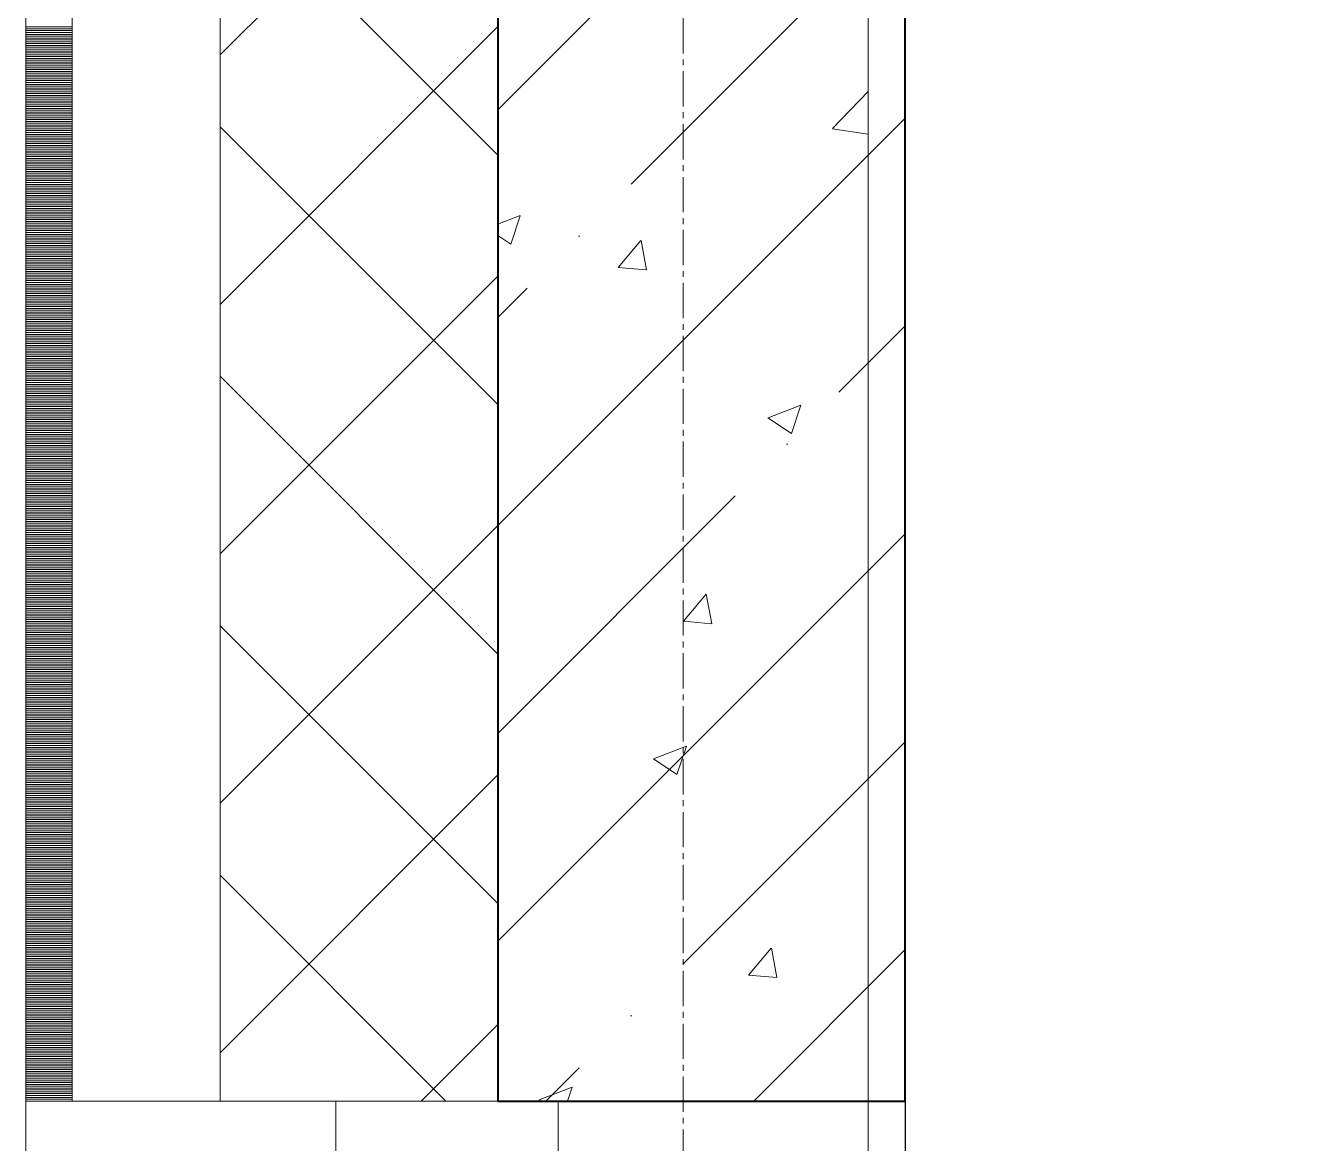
# Model space of a CAD drawing. Header units: millimetres. Extents: x -231292 to 573618, y -153144 to 564035.
# Drawn here: x 8528 to 9226, y -99468 to -98865 of the extents above; entities that cross this region are included whole.
import ezdxf

# ---------------------------------------------------------------- set-up
doc = ezdxf.new("R2010")
doc.units = ezdxf.units.MM
doc.linetypes.add('CENTER2', pattern=[28.575, 19.05, -3.175, 3.175, -3.175])
doc.linetypes.add('HIDDEN2', pattern=[4.7625, 3.175, -1.5875])
doc.layers.get('0').update_dxf_attribs({"color": 250})
for name, color, linetype, lineweight in [('A-Wall_Материал_Газоблок_Контур', 250, 'Continuous', 0), ('АР_Колонны', 250, 'Continuous', 35), ('АР_Окна', 250, 'Continuous', 5), ('АР_Стены ЖБ', 250, 'Continuous', 35), ('АР_Стены ПЕНОблок', 250, 'Continuous', 20), ('АР_Тонкая', 250, 'Continuous', 5), ('АР_Утеплитель', 250, 'Continuous', 0), ('АР_Штриховка', 250, 'Continuous', 0), ('РД_Оси_100', 250, 'Continuous', 0)]:
    doc.layers.add(name, color=color, linetype=linetype, lineweight=lineweight)

# ---------------------------------------------------------------- blocks, each defined once
blk = doc.blocks.new('оси_рен')
at = {"layer": 'РД_Оси_100', "color": 251, "linetype": 'CENTER2', "true_color": 0x636466}
blk.add_line((1195652.916, 135558.25), (1195652.916, 223268.25), dxfattribs=at)

msp = doc.modelspace()

# ---------------------------------------------------------------- hatches: boundary and pattern name
at = {"layer": 'АР_Штриховка', "linetype": 'Continuous', "lineweight": 5, "true_color": 0x000000}
h = msp.add_hatch(dxfattribs=at)
h.set_pattern_fill('ANSI35', color=18, scale=25, style=0)
h.set_pattern_definition([(45, (8883.46, -162345.28), (-112.2532, 112.2532), []), (45, (8995.71, -162345.28), (-112.2532, 112.2532), [198.4375, -39.6875, 0, -39.6875])])
h.paths.add_polyline_path([(8783.458, -99445.283), (9003.458, -99445.283), (9003.458, -98570.283), (8783.458, -98570.283)], flags=0)

# ---------------------------------------------------------------- linework, layer by layer
msp.add_lwpolyline([(16573.458, -98570.283), (9003.458, -98570.283), (9003.458, -135535.288), (16573.458, -135535.288)], close=True)
at = {"layer": 'A-Wall_Материал_Газоблок_Контур', "color": 18, "linetype": 'Continuous', "lineweight": 0, "true_color": 0x000000}
for p, q in [((8528.458, -99445.283), (8528.458, -100645.283)), ((8983.458, -100645.283), (8983.458, -99445.283))]:
    msp.add_line(p, q, dxfattribs=at)
at = {"layer": 'АР_Колонны', "color": 18, "linetype": 'HIDDEN2', "lineweight": 25, "true_color": 0x000000}
for p, q in [((8783.458, -99445.283), (8783.458, -98570.283)), ((9003.458, -98570.283), (9003.458, -99445.283)), ((9003.458, -99445.283), (8783.458, -99445.283))]:
    msp.add_line(p, q, dxfattribs=at)
at = {"layer": 'АР_Колонны', "color": 18, "linetype": 'Continuous', "lineweight": 30, "true_color": 0x000000}
for p, q in [((8783.458, -98570.283), (8783.458, -99445.283)), ((9003.458, -99445.283), (9003.458, -98570.283)), ((8783.458, -99445.283), (9003.458, -99445.283))]:
    msp.add_line(p, q, dxfattribs=at)
at = {"layer": 'АР_Окна', "color": 18, "linetype": 'Continuous', "lineweight": 5, "true_color": 0x000000}
for p, q in [((8528.458, -99445.283), (8528.458, -100645.283)), ((8983.458, -99445.283), (8983.458, -100645.283))]:
    msp.add_line(p, q, dxfattribs=at)
msp.add_lwpolyline([(8815.958, -99495.283), (8815.958, -99445.283), (8695.958, -99445.283), (8695.958, -99495.283)], close=True, dxfattribs=at)
at = {"layer": 'АР_Стены ЖБ', "color": 18, "linetype": 'Continuous', "lineweight": 40, "true_color": 0x000000}
for p, q in [((8783.458, -98570.283), (8783.458, -99445.283)), ((9003.458, -99445.283), (9003.458, -98570.283)), ((8783.458, -99445.283), (9003.458, -99445.283))]:
    msp.add_line(p, q, dxfattribs=at)
at = {"layer": 'АР_Стены ПЕНОблок', "color": 18, "linetype": 'Continuous', "lineweight": 20, "true_color": 0x000000}
for p, q in [((8783.458, -97745.283), (8783.458, -99445.283)), ((8983.458, -99445.283), (8983.458, -97745.283)), ((8783.458, -99445.283), (8983.458, -99445.283))]:
    msp.add_line(p, q, dxfattribs=at)
at = {"layer": 'АР_Тонкая', "color": 18, "linetype": 'Continuous', "lineweight": 5, "true_color": 0x000000}
for p, q in [((8528.458, -97745.283), (8528.458, -99445.283)), ((8553.458, -97745.283), (8553.458, -99445.283)), ((8553.458, -99445.283), (8553.458, -97745.283)), ((8633.458, -99445.283), (8633.458, -97745.283)), ((8528.458, -99445.283), (8553.458, -99445.283)), ((8553.458, -99445.283), (8633.458, -99445.283))]:
    msp.add_line(p, q, dxfattribs=at)
at = {"layer": 'АР_Утеплитель', "color": 18, "linetype": 'Continuous', "lineweight": 0, "true_color": 0x000000}
for p, q in [((8633.458, -97745.283), (8633.458, -99445.283)), ((8783.458, -99445.283), (8783.458, -97745.283)), ((8633.458, -99445.283), (8783.458, -99445.283))]:
    msp.add_line(p, q, dxfattribs=at)
at = {"layer": 'АР_Штриховка', "color": 18, "linetype": 'Continuous', "lineweight": 0, "true_color": 0x000000}
for p, q in [((8633.458, -98880.366), (8783.458, -98730.366)), ((8783.458, -98934.477), (8633.458, -98784.477)), ((8528.458, -98865.283), (8553.458, -98865.283)), ((8633.458, -99015.069), (8783.458, -98865.069)), ((8528.458, -98866.283), (8553.458, -98866.283)), ((8528.458, -98867.283), (8553.458, -98867.283)), ((8528.458, -98868.283), (8553.458, -98868.283)), ((8528.458, -98869.283), (8553.458, -98869.283)), ((8528.458, -98870.283), (8553.458, -98870.283)), ((8528.458, -98871.283), (8553.458, -98871.283)), ((8528.458, -98872.283), (8553.458, -98872.283)), ((8528.458, -98873.283), (8553.458, -98873.283)), ((8528.458, -98874.283), (8553.458, -98874.283)), ((8528.458, -98875.283), (8553.458, -98875.283)), ((8528.458, -98876.283), (8553.458, -98876.283)), ((8528.458, -98877.283), (8553.458, -98877.283)), ((8528.458, -98878.283), (8553.458, -98878.283)), ((8528.458, -98879.283), (8553.458, -98879.283)), ((8528.458, -98880.283), (8553.458, -98880.283)), ((8528.458, -98881.283), (8553.458, -98881.283)), ((8528.458, -98882.283), (8553.458, -98882.283)), ((8528.458, -98883.283), (8553.458, -98883.283)), ((8528.458, -98884.283), (8553.458, -98884.283)), ((8528.458, -98885.283), (8553.458, -98885.283)), ((8528.458, -98886.283), (8553.458, -98886.283)), ((8528.458, -98887.283), (8553.458, -98887.283)), ((8528.458, -98888.283), (8553.458, -98888.283)), ((8528.458, -98889.283), (8553.458, -98889.283)), ((8528.458, -98890.283), (8553.458, -98890.283)), ((8528.458, -98891.283), (8553.458, -98891.283)), ((8528.458, -98892.283), (8553.458, -98892.283)), ((8528.458, -98893.283), (8553.458, -98893.283)), ((8528.458, -98894.283), (8553.458, -98894.283)), ((8528.458, -98895.283), (8553.458, -98895.283)), ((8528.458, -98896.283), (8553.458, -98896.283)), ((8528.458, -98897.283), (8553.458, -98897.283)), ((8528.458, -98898.283), (8553.458, -98898.283)), ((8528.458, -98899.283), (8553.458, -98899.283)), ((8528.458, -98900.283), (8553.458, -98900.283)), ((8964.167, -98920.203), (8983.458, -98900.098)), ((8528.458, -98901.283), (8553.458, -98901.283)), ((8528.458, -98902.283), (8553.458, -98902.283)), ((8528.458, -98903.283), (8553.458, -98903.283)), ((8528.458, -98904.283), (8553.458, -98904.283)), ((8528.458, -98905.283), (8553.458, -98905.283)), ((8528.458, -98906.283), (8553.458, -98906.283)), ((8528.458, -98907.283), (8553.458, -98907.283)), ((8528.458, -98908.283), (8553.458, -98908.283)), ((8528.458, -98909.283), (8553.458, -98909.283)), ((8528.458, -98910.283), (8553.458, -98910.283)), ((8528.458, -98911.283), (8553.458, -98911.283)), ((8528.458, -98912.283), (8553.458, -98912.283)), ((8528.458, -98913.283), (8553.458, -98913.283)), ((8528.458, -98914.283), (8553.458, -98914.283)), ((8528.458, -98915.283), (8553.458, -98915.283)), ((8528.458, -98916.283), (8553.458, -98916.283)), ((8528.458, -98917.283), (8553.458, -98917.283)), ((8528.458, -98918.283), (8553.458, -98918.283)), ((8528.458, -98919.283), (8553.458, -98919.283)), ((8528.458, -98920.283), (8553.458, -98920.283)), ((8528.458, -98921.283), (8553.458, -98921.283)), ((8783.458, -99069.181), (8633.458, -98919.181)), ((8964.196, -98920.264), (8983.458, -98923.252)), ((8528.458, -98922.283), (8553.458, -98922.283)), ((8528.458, -98923.283), (8553.458, -98923.283)), ((8528.458, -98924.283), (8553.458, -98924.283)), ((8528.458, -98925.283), (8553.458, -98925.283)), ((8528.458, -98926.283), (8553.458, -98926.283)), ((8528.458, -98927.283), (8553.458, -98927.283)), ((8528.458, -98928.283), (8553.458, -98928.283)), ((8528.458, -98929.283), (8553.458, -98929.283)), ((8528.458, -98930.283), (8553.458, -98930.283)), ((8528.458, -98931.283), (8553.458, -98931.283)), ((8528.458, -98932.283), (8553.458, -98932.283)), ((8528.458, -98933.283), (8553.458, -98933.283)), ((8528.458, -98934.283), (8553.458, -98934.283)), ((8528.458, -98935.283), (8553.458, -98935.283)), ((8528.458, -98936.283), (8553.458, -98936.283)), ((8528.458, -98937.283), (8553.458, -98937.283)), ((8528.458, -98938.283), (8553.458, -98938.283)), ((8528.458, -98939.283), (8553.458, -98939.283)), ((8528.458, -98940.283), (8553.458, -98940.283)), ((8528.458, -98941.283), (8553.458, -98941.283)), ((8528.458, -98942.283), (8553.458, -98942.283)), ((8528.458, -98943.283), (8553.458, -98943.283)), ((8528.458, -98944.283), (8553.458, -98944.283)), ((8528.458, -98945.283), (8553.458, -98945.283)), ((8528.458, -98946.283), (8553.458, -98946.283)), ((8528.458, -98947.283), (8553.458, -98947.283)), ((8528.458, -98948.283), (8553.458, -98948.283)), ((8528.458, -98949.283), (8553.458, -98949.283)), ((8528.458, -98950.283), (8553.458, -98950.283)), ((8528.458, -98951.283), (8553.458, -98951.283)), ((8528.458, -98952.283), (8553.458, -98952.283)), ((8528.458, -98953.283), (8553.458, -98953.283)), ((8528.458, -98954.283), (8553.458, -98954.283)), ((8528.458, -98955.283), (8553.458, -98955.283)), ((8528.458, -98956.283), (8553.458, -98956.283)), ((8528.458, -98957.283), (8553.458, -98957.283)), ((8528.458, -98958.283), (8553.458, -98958.283)), ((8528.458, -98959.283), (8553.458, -98959.283)), ((8528.458, -98960.283), (8553.458, -98960.283)), ((8528.458, -98961.283), (8553.458, -98961.283)), ((8528.458, -98962.283), (8553.458, -98962.283)), ((8528.458, -98963.283), (8553.458, -98963.283)), ((8528.458, -98964.283), (8553.458, -98964.283)), ((8528.458, -98965.283), (8553.458, -98965.283)), ((8528.458, -98966.283), (8553.458, -98966.283)), ((8528.458, -98967.283), (8553.458, -98967.283)), ((8528.458, -98968.283), (8553.458, -98968.283)), ((8528.458, -98969.283), (8553.458, -98969.283)), ((8528.458, -98970.283), (8553.458, -98970.283)), ((8783.458, -98971.838), (8795.574, -98967.187)), ((8790.411, -98982.579), (8795.561, -98967.23)), ((8528.458, -98971.283), (8553.458, -98971.283)), ((8528.458, -98972.283), (8553.458, -98972.283)), ((8528.458, -98973.283), (8553.458, -98973.283)), ((8528.458, -98974.283), (8553.458, -98974.283)), ((8528.458, -98975.283), (8553.458, -98975.283)), ((8528.458, -98976.283), (8553.458, -98976.283)), ((8528.458, -98977.283), (8553.458, -98977.283)), ((8528.458, -98978.283), (8553.458, -98978.283)), ((8528.458, -98979.283), (8553.458, -98979.283)), ((8528.458, -98980.283), (8553.458, -98980.283)), ((8528.458, -98981.283), (8553.458, -98981.283)), ((8528.458, -98982.283), (8553.458, -98982.283)), ((8528.458, -98983.283), (8553.458, -98983.283)), ((8528.458, -98984.283), (8553.458, -98984.283)), ((8783.458, -98977.891), (8790.406, -98982.577)), ((8848.428, -98995.167), (8860.674, -98980.573)), ((8863.762, -98996.467), (8860.825, -98980.546)), ((8528.458, -98985.283), (8553.458, -98985.283)), ((8528.458, -98986.283), (8553.458, -98986.283)), ((8528.458, -98987.283), (8553.458, -98987.283)), ((8528.458, -98988.283), (8553.458, -98988.283)), ((8528.458, -98989.283), (8553.458, -98989.283)), ((8528.458, -98990.283), (8553.458, -98990.283)), ((8528.458, -98991.283), (8553.458, -98991.283)), ((8528.458, -98992.283), (8553.458, -98992.283)), ((8528.458, -98993.283), (8553.458, -98993.283)), ((8528.458, -98994.283), (8553.458, -98994.283)), ((8528.458, -98995.283), (8553.458, -98995.283)), ((8528.458, -98996.283), (8553.458, -98996.283)), ((8528.458, -98997.283), (8553.458, -98997.283)), ((8528.458, -98998.283), (8553.458, -98998.283)), ((8848.428, -98995.167), (8863.61, -98996.495)), ((8528.458, -98999.283), (8553.458, -98999.283)), ((8528.458, -99000.283), (8553.458, -99000.283)), ((8528.458, -99001.283), (8553.458, -99001.283)), ((8528.458, -99002.283), (8553.458, -99002.283)), ((8528.458, -99003.283), (8553.458, -99003.283)), ((8528.458, -99004.283), (8553.458, -99004.283)), ((8528.458, -99005.283), (8553.458, -99005.283)), ((8633.458, -99149.773), (8783.458, -98999.773)), ((8528.458, -99006.283), (8553.458, -99006.283)), ((8528.458, -99007.283), (8553.458, -99007.283)), ((8528.458, -99008.283), (8553.458, -99008.283)), ((8528.458, -99009.283), (8553.458, -99009.283)), ((8528.458, -99010.283), (8553.458, -99010.283)), ((8528.458, -99011.283), (8553.458, -99011.283)), ((8528.458, -99012.283), (8553.458, -99012.283)), ((8528.458, -99013.283), (8553.458, -99013.283)), ((8528.458, -99014.283), (8553.458, -99014.283)), ((8528.458, -99015.283), (8553.458, -99015.283)), ((8528.458, -99016.283), (8553.458, -99016.283)), ((8528.458, -99017.283), (8553.458, -99017.283)), ((8528.458, -99018.283), (8553.458, -99018.283)), ((8528.458, -99019.283), (8553.458, -99019.283)), ((8528.458, -99020.283), (8553.458, -99020.283)), ((8528.458, -99021.283), (8553.458, -99021.283)), ((8528.458, -99022.283), (8553.458, -99022.283)), ((8528.458, -99023.283), (8553.458, -99023.283)), ((8528.458, -99024.283), (8553.458, -99024.283)), ((8528.458, -99025.283), (8553.458, -99025.283)), ((8528.458, -99026.283), (8553.458, -99026.283)), ((8528.458, -99027.283), (8553.458, -99027.283)), ((8528.458, -99028.283), (8553.458, -99028.283)), ((8528.458, -99029.283), (8553.458, -99029.283)), ((8528.458, -99030.283), (8553.458, -99030.283)), ((8528.458, -99031.283), (8553.458, -99031.283)), ((8528.458, -99032.283), (8553.458, -99032.283)), ((8528.458, -99033.283), (8553.458, -99033.283)), ((8528.458, -99034.283), (8553.458, -99034.283)), ((8528.458, -99035.283), (8553.458, -99035.283)), ((8528.458, -99036.283), (8553.458, -99036.283)), ((8528.458, -99037.283), (8553.458, -99037.283)), ((8528.458, -99038.283), (8553.458, -99038.283)), ((8528.458, -99039.283), (8553.458, -99039.283)), ((8528.458, -99040.283), (8553.458, -99040.283)), ((8528.458, -99041.283), (8553.458, -99041.283)), ((8528.458, -99042.283), (8553.458, -99042.283)), ((8528.458, -99043.283), (8553.458, -99043.283)), ((8528.458, -99044.283), (8553.458, -99044.283)), ((8528.458, -99045.283), (8553.458, -99045.283)), ((8528.458, -99046.283), (8553.458, -99046.283)), ((8528.458, -99047.283), (8553.458, -99047.283)), ((8528.458, -99048.283), (8553.458, -99048.283)), ((8528.458, -99049.283), (8553.458, -99049.283)), ((8528.458, -99050.283), (8553.458, -99050.283)), ((8528.458, -99051.283), (8553.458, -99051.283)), ((8528.458, -99052.283), (8553.458, -99052.283)), ((8528.458, -99053.283), (8553.458, -99053.283)), ((8528.458, -99054.283), (8553.458, -99054.283)), ((8783.458, -99203.885), (8633.458, -99053.885)), ((8528.458, -99055.283), (8553.458, -99055.283)), ((8528.458, -99056.283), (8553.458, -99056.283)), ((8528.458, -99057.283), (8553.458, -99057.283)), ((8528.458, -99058.283), (8553.458, -99058.283)), ((8528.458, -99059.283), (8553.458, -99059.283)), ((8528.458, -99060.283), (8553.458, -99060.283)), ((8528.458, -99061.283), (8553.458, -99061.283)), ((8528.458, -99062.283), (8553.458, -99062.283)), ((8528.458, -99063.283), (8553.458, -99063.283)), ((8528.458, -99064.283), (8553.458, -99064.283)), ((8528.458, -99065.283), (8553.458, -99065.283)), ((8528.458, -99066.283), (8553.458, -99066.283)), ((8528.458, -99067.283), (8553.458, -99067.283)), ((8528.458, -99068.283), (8553.458, -99068.283)), ((8528.458, -99069.283), (8553.458, -99069.283)), ((8528.458, -99070.283), (8553.458, -99070.283)), ((8528.458, -99071.283), (8553.458, -99071.283)), ((8528.458, -99072.283), (8553.458, -99072.283)), ((8528.458, -99073.283), (8553.458, -99073.283)), ((8528.458, -99074.283), (8553.458, -99074.283)), ((8528.458, -99075.283), (8553.458, -99075.283)), ((8929.404, -99076.279), (8947.189, -99069.452)), ((8942.026, -99084.844), (8947.176, -99069.495)), ((8528.458, -99076.283), (8553.458, -99076.283)), ((8528.458, -99077.283), (8553.458, -99077.283)), ((8528.458, -99078.283), (8553.458, -99078.283)), ((8528.458, -99079.283), (8553.458, -99079.283)), ((8528.458, -99080.283), (8553.458, -99080.283)), ((8528.458, -99081.283), (8553.458, -99081.283)), ((8528.458, -99082.283), (8553.458, -99082.283)), ((8929.385, -99076.32), (8942.02, -99084.842)), ((8528.458, -99083.283), (8553.458, -99083.283)), ((8528.458, -99084.283), (8553.458, -99084.283)), ((8528.458, -99085.283), (8553.458, -99085.283)), ((8528.458, -99086.283), (8553.458, -99086.283)), ((8528.458, -99087.283), (8553.458, -99087.283)), ((8528.458, -99088.283), (8553.458, -99088.283)), ((8528.458, -99089.283), (8553.458, -99089.283)), ((8528.458, -99090.283), (8553.458, -99090.283)), ((8528.458, -99091.283), (8553.458, -99091.283)), ((8528.458, -99092.283), (8553.458, -99092.283)), ((8528.458, -99093.283), (8553.458, -99093.283)), ((8528.458, -99094.283), (8553.458, -99094.283)), ((8528.458, -99095.283), (8553.458, -99095.283)), ((8528.458, -99096.283), (8553.458, -99096.283)), ((8528.458, -99097.283), (8553.458, -99097.283)), ((8528.458, -99098.283), (8553.458, -99098.283)), ((8528.458, -99099.283), (8553.458, -99099.283)), ((8528.458, -99100.283), (8553.458, -99100.283)), ((8528.458, -99101.283), (8553.458, -99101.283)), ((8528.458, -99102.283), (8553.458, -99102.283)), ((8528.458, -99103.283), (8553.458, -99103.283)), ((8528.458, -99104.283), (8553.458, -99104.283)), ((8528.458, -99105.283), (8553.458, -99105.283)), ((8528.458, -99106.283), (8553.458, -99106.283)), ((8528.458, -99107.283), (8553.458, -99107.283)), ((8528.458, -99108.283), (8553.458, -99108.283)), ((8528.458, -99109.283), (8553.458, -99109.283)), ((8528.458, -99110.283), (8553.458, -99110.283)), ((8528.458, -99111.283), (8553.458, -99111.283)), ((8528.458, -99112.283), (8553.458, -99112.283)), ((8528.458, -99113.283), (8553.458, -99113.283)), ((8528.458, -99114.283), (8553.458, -99114.283)), ((8528.458, -99115.283), (8553.458, -99115.283)), ((8528.458, -99116.283), (8553.458, -99116.283)), ((8528.458, -99117.283), (8553.458, -99117.283)), ((8528.458, -99118.283), (8553.458, -99118.283)), ((8528.458, -99119.283), (8553.458, -99119.283)), ((8528.458, -99120.283), (8553.458, -99120.283)), ((8528.458, -99121.283), (8553.458, -99121.283)), ((8528.458, -99122.283), (8553.458, -99122.283)), ((8528.458, -99123.283), (8553.458, -99123.283)), ((8528.458, -99124.283), (8553.458, -99124.283)), ((8528.458, -99125.283), (8553.458, -99125.283)), ((8528.458, -99126.283), (8553.458, -99126.283)), ((8528.458, -99127.283), (8553.458, -99127.283)), ((8528.458, -99128.283), (8553.458, -99128.283)), ((8528.458, -99129.283), (8553.458, -99129.283)), ((8528.458, -99130.283), (8553.458, -99130.283)), ((8528.458, -99131.283), (8553.458, -99131.283)), ((8528.458, -99132.283), (8553.458, -99132.283)), ((8528.458, -99133.283), (8553.458, -99133.283)), ((8528.458, -99134.283), (8553.458, -99134.283)), ((8528.458, -99135.283), (8553.458, -99135.283)), ((8528.458, -99136.283), (8553.458, -99136.283)), ((8528.458, -99137.283), (8553.458, -99137.283)), ((8633.458, -99284.477), (8783.458, -99134.477)), ((8528.458, -99138.283), (8553.458, -99138.283)), ((8528.458, -99139.283), (8553.458, -99139.283)), ((8528.458, -99140.283), (8553.458, -99140.283)), ((8528.458, -99141.283), (8553.458, -99141.283)), ((8528.458, -99142.283), (8553.458, -99142.283)), ((8528.458, -99143.283), (8553.458, -99143.283)), ((8528.458, -99144.283), (8553.458, -99144.283)), ((8528.458, -99145.283), (8553.458, -99145.283)), ((8528.458, -99146.283), (8553.458, -99146.283)), ((8528.458, -99147.283), (8553.458, -99147.283)), ((8528.458, -99148.283), (8553.458, -99148.283)), ((8528.458, -99149.283), (8553.458, -99149.283)), ((8528.458, -99150.283), (8553.458, -99150.283)), ((8528.458, -99151.283), (8553.458, -99151.283)), ((8528.458, -99152.283), (8553.458, -99152.283)), ((8528.458, -99153.283), (8553.458, -99153.283)), ((8528.458, -99154.283), (8553.458, -99154.283)), ((8528.458, -99155.283), (8553.458, -99155.283)), ((8528.458, -99156.283), (8553.458, -99156.283)), ((8528.458, -99157.283), (8553.458, -99157.283)), ((8528.458, -99158.283), (8553.458, -99158.283)), ((8528.458, -99159.283), (8553.458, -99159.283)), ((8528.458, -99160.283), (8553.458, -99160.283)), ((8528.458, -99161.283), (8553.458, -99161.283)), ((8528.458, -99162.283), (8553.458, -99162.283)), ((8528.458, -99163.283), (8553.458, -99163.283)), ((8528.458, -99164.283), (8553.458, -99164.283)), ((8528.458, -99165.283), (8553.458, -99165.283)), ((8528.458, -99166.283), (8553.458, -99166.283)), ((8528.458, -99167.283), (8553.458, -99167.283)), ((8528.458, -99168.283), (8553.458, -99168.283)), ((8528.458, -99169.283), (8553.458, -99169.283)), ((8528.458, -99170.283), (8553.458, -99170.283)), ((8528.458, -99171.283), (8553.458, -99171.283)), ((8528.458, -99172.283), (8553.458, -99172.283)), ((8883.672, -99186.223), (8895.917, -99171.63)), ((8899.005, -99187.524), (8896.068, -99171.603)), ((8528.458, -99173.283), (8553.458, -99173.283)), ((8528.458, -99174.283), (8553.458, -99174.283)), ((8528.458, -99175.283), (8553.458, -99175.283)), ((8528.458, -99176.283), (8553.458, -99176.283)), ((8528.458, -99177.283), (8553.458, -99177.283)), ((8528.458, -99178.283), (8553.458, -99178.283)), ((8528.458, -99179.283), (8553.458, -99179.283)), ((8528.458, -99180.283), (8553.458, -99180.283)), ((8528.458, -99181.283), (8553.458, -99181.283)), ((8528.458, -99182.283), (8553.458, -99182.283)), ((8528.458, -99183.283), (8553.458, -99183.283)), ((8528.458, -99184.283), (8553.458, -99184.283)), ((8528.458, -99185.283), (8553.458, -99185.283)), ((8528.458, -99186.283), (8553.458, -99186.283)), ((8883.672, -99186.224), (8898.854, -99187.552)), ((8528.458, -99187.283), (8553.458, -99187.283)), ((8528.458, -99188.283), (8553.458, -99188.283)), ((8528.458, -99189.283), (8553.458, -99189.283)), ((8528.458, -99190.283), (8553.458, -99190.283)), ((8528.458, -99191.283), (8553.458, -99191.283)), ((8528.458, -99192.283), (8553.458, -99192.283)), ((8528.458, -99193.283), (8553.458, -99193.283)), ((8783.458, -99338.589), (8633.458, -99188.589)), ((8528.458, -99194.283), (8553.458, -99194.283)), ((8528.458, -99195.283), (8553.458, -99195.283)), ((8528.458, -99196.283), (8553.458, -99196.283)), ((8528.458, -99197.283), (8553.458, -99197.283)), ((8528.458, -99198.283), (8553.458, -99198.283)), ((8528.458, -99199.283), (8553.458, -99199.283)), ((8528.458, -99200.283), (8553.458, -99200.283)), ((8528.458, -99201.283), (8553.458, -99201.283)), ((8528.458, -99202.283), (8553.458, -99202.283)), ((8528.458, -99203.283), (8553.458, -99203.283)), ((8528.458, -99204.283), (8553.458, -99204.283)), ((8528.458, -99205.283), (8553.458, -99205.283)), ((8528.458, -99206.283), (8553.458, -99206.283)), ((8528.458, -99207.283), (8553.458, -99207.283)), ((8528.458, -99208.283), (8553.458, -99208.283)), ((8528.458, -99209.283), (8553.458, -99209.283)), ((8528.458, -99210.283), (8553.458, -99210.283)), ((8528.458, -99211.283), (8553.458, -99211.283)), ((8528.458, -99212.283), (8553.458, -99212.283)), ((8528.458, -99213.283), (8553.458, -99213.283)), ((8528.458, -99214.283), (8553.458, -99214.283)), ((8528.458, -99215.283), (8553.458, -99215.283)), ((8528.458, -99216.283), (8553.458, -99216.283)), ((8528.458, -99217.283), (8553.458, -99217.283)), ((8528.458, -99218.283), (8553.458, -99218.283)), ((8528.458, -99219.283), (8553.458, -99219.283)), ((8528.458, -99220.283), (8553.458, -99220.283)), ((8528.458, -99221.283), (8553.458, -99221.283)), ((8528.458, -99222.283), (8553.458, -99222.283)), ((8528.458, -99223.283), (8553.458, -99223.283)), ((8528.458, -99224.283), (8553.458, -99224.283)), ((8528.458, -99225.283), (8553.458, -99225.283)), ((8528.458, -99226.283), (8553.458, -99226.283)), ((8528.458, -99227.283), (8553.458, -99227.283)), ((8528.458, -99228.283), (8553.458, -99228.283)), ((8528.458, -99229.283), (8553.458, -99229.283)), ((8528.458, -99230.283), (8553.458, -99230.283)), ((8528.458, -99231.283), (8553.458, -99231.283)), ((8528.458, -99232.283), (8553.458, -99232.283)), ((8528.458, -99233.283), (8553.458, -99233.283)), ((8528.458, -99234.283), (8553.458, -99234.283)), ((8528.458, -99235.283), (8553.458, -99235.283)), ((8528.458, -99236.283), (8553.458, -99236.283)), ((8528.458, -99237.283), (8553.458, -99237.283)), ((8528.458, -99238.283), (8553.458, -99238.283)), ((8528.458, -99239.283), (8553.458, -99239.283)), ((8528.458, -99240.283), (8553.458, -99240.283)), ((8528.458, -99241.283), (8553.458, -99241.283)), ((8528.458, -99242.283), (8553.458, -99242.283)), ((8528.458, -99243.283), (8553.458, -99243.283)), ((8528.458, -99244.283), (8553.458, -99244.283)), ((8528.458, -99245.283), (8553.458, -99245.283)), ((8528.458, -99246.283), (8553.458, -99246.283)), ((8528.458, -99247.283), (8553.458, -99247.283)), ((8528.458, -99248.283), (8553.458, -99248.283)), ((8528.458, -99249.283), (8553.458, -99249.283)), ((8528.458, -99250.283), (8553.458, -99250.283)), ((8528.458, -99251.283), (8553.458, -99251.283)), ((8528.458, -99252.283), (8553.458, -99252.283)), ((8528.458, -99253.283), (8553.458, -99253.283)), ((8528.458, -99254.283), (8553.458, -99254.283)), ((8528.458, -99255.283), (8553.458, -99255.283)), ((8528.458, -99256.283), (8553.458, -99256.283)), ((8867.602, -99260.467), (8885.386, -99253.64)), ((8880.224, -99269.032), (8885.374, -99253.683)), ((8528.458, -99257.283), (8553.458, -99257.283)), ((8528.458, -99258.283), (8553.458, -99258.283)), ((8528.458, -99259.283), (8553.458, -99259.283)), ((8528.458, -99260.283), (8553.458, -99260.283)), ((8528.458, -99261.283), (8553.458, -99261.283)), ((8528.458, -99262.283), (8553.458, -99262.283)), ((8528.458, -99263.283), (8553.458, -99263.283)), ((8867.583, -99260.508), (8880.218, -99269.03)), ((8528.458, -99264.283), (8553.458, -99264.283)), ((8528.458, -99265.283), (8553.458, -99265.283)), ((8528.458, -99266.283), (8553.458, -99266.283)), ((8528.458, -99267.283), (8553.458, -99267.283)), ((8528.458, -99268.283), (8553.458, -99268.283)), ((8528.458, -99269.283), (8553.458, -99269.283)), ((8528.458, -99270.283), (8553.458, -99270.283)), ((8633.458, -99419.181), (8783.458, -99269.181)), ((8528.458, -99271.283), (8553.458, -99271.283)), ((8528.458, -99272.283), (8553.458, -99272.283)), ((8528.458, -99273.283), (8553.458, -99273.283)), ((8528.458, -99274.283), (8553.458, -99274.283)), ((8528.458, -99275.283), (8553.458, -99275.283)), ((8528.458, -99276.283), (8553.458, -99276.283)), ((8528.458, -99277.283), (8553.458, -99277.283)), ((8528.458, -99278.283), (8553.458, -99278.283)), ((8528.458, -99279.283), (8553.458, -99279.283)), ((8528.458, -99280.283), (8553.458, -99280.283)), ((8528.458, -99281.283), (8553.458, -99281.283)), ((8528.458, -99282.283), (8553.458, -99282.283)), ((8528.458, -99283.283), (8553.458, -99283.283)), ((8528.458, -99284.283), (8553.458, -99284.283)), ((8528.458, -99285.283), (8553.458, -99285.283)), ((8528.458, -99286.283), (8553.458, -99286.283)), ((8528.458, -99287.283), (8553.458, -99287.283)), ((8528.458, -99288.283), (8553.458, -99288.283)), ((8528.458, -99289.283), (8553.458, -99289.283)), ((8528.458, -99290.283), (8553.458, -99290.283)), ((8528.458, -99291.283), (8553.458, -99291.283)), ((8528.458, -99292.283), (8553.458, -99292.283)), ((8528.458, -99293.283), (8553.458, -99293.283)), ((8528.458, -99294.283), (8553.458, -99294.283)), ((8528.458, -99295.283), (8553.458, -99295.283)), ((8528.458, -99296.283), (8553.458, -99296.283)), ((8528.458, -99297.283), (8553.458, -99297.283)), ((8528.458, -99298.283), (8553.458, -99298.283)), ((8528.458, -99299.283), (8553.458, -99299.283)), ((8528.458, -99300.283), (8553.458, -99300.283)), ((8528.458, -99301.283), (8553.458, -99301.283)), ((8528.458, -99302.283), (8553.458, -99302.283)), ((8528.458, -99303.283), (8553.458, -99303.283)), ((8528.458, -99304.283), (8553.458, -99304.283)), ((8528.458, -99305.283), (8553.458, -99305.283)), ((8528.458, -99306.283), (8553.458, -99306.283)), ((8528.458, -99307.283), (8553.458, -99307.283)), ((8528.458, -99308.283), (8553.458, -99308.283)), ((8528.458, -99309.283), (8553.458, -99309.283)), ((8528.458, -99310.283), (8553.458, -99310.283)), ((8528.458, -99311.283), (8553.458, -99311.283)), ((8528.458, -99312.283), (8553.458, -99312.283)), ((8528.458, -99313.283), (8553.458, -99313.283)), ((8528.458, -99314.283), (8553.458, -99314.283)), ((8528.458, -99315.283), (8553.458, -99315.283)), ((8528.458, -99316.283), (8553.458, -99316.283)), ((8528.458, -99317.283), (8553.458, -99317.283)), ((8528.458, -99318.283), (8553.458, -99318.283)), ((8528.458, -99319.283), (8553.458, -99319.283)), ((8528.458, -99320.283), (8553.458, -99320.283)), ((8528.458, -99321.283), (8553.458, -99321.283)), ((8528.458, -99322.283), (8553.458, -99322.283)), ((8528.458, -99323.283), (8553.458, -99323.283)), ((8528.458, -99324.283), (8553.458, -99324.283)), ((8528.458, -99325.283), (8553.458, -99325.283)), ((8755.448, -99445.283), (8633.458, -99323.293)), ((8528.458, -99326.283), (8553.458, -99326.283)), ((8528.458, -99327.283), (8553.458, -99327.283)), ((8528.458, -99328.283), (8553.458, -99328.283)), ((8528.458, -99329.283), (8553.458, -99329.283)), ((8528.458, -99330.283), (8553.458, -99330.283)), ((8528.458, -99331.283), (8553.458, -99331.283)), ((8528.458, -99332.283), (8553.458, -99332.283)), ((8528.458, -99333.283), (8553.458, -99333.283)), ((8528.458, -99334.283), (8553.458, -99334.283)), ((8528.458, -99335.283), (8553.458, -99335.283)), ((8528.458, -99336.283), (8553.458, -99336.283)), ((8528.458, -99337.283), (8553.458, -99337.283)), ((8528.458, -99338.283), (8553.458, -99338.283)), ((8528.458, -99339.283), (8553.458, -99339.283)), ((8528.458, -99340.283), (8553.458, -99340.283)), ((8528.458, -99341.283), (8553.458, -99341.283)), ((8528.458, -99342.283), (8553.458, -99342.283)), ((8528.458, -99343.283), (8553.458, -99343.283)), ((8528.458, -99344.283), (8553.458, -99344.283)), ((8528.458, -99345.283), (8553.458, -99345.283)), ((8528.458, -99346.283), (8553.458, -99346.283)), ((8528.458, -99347.283), (8553.458, -99347.283)), ((8528.458, -99348.283), (8553.458, -99348.283)), ((8528.458, -99349.283), (8553.458, -99349.283)), ((8528.458, -99350.283), (8553.458, -99350.283)), ((8528.458, -99351.283), (8553.458, -99351.283)), ((8528.458, -99352.283), (8553.458, -99352.283)), ((8528.458, -99353.283), (8553.458, -99353.283)), ((8528.458, -99354.283), (8553.458, -99354.283)), ((8528.458, -99355.283), (8553.458, -99355.283)), ((8528.458, -99356.283), (8553.458, -99356.283)), ((8528.458, -99357.283), (8553.458, -99357.283)), ((8528.458, -99358.283), (8553.458, -99358.283)), ((8528.458, -99359.283), (8553.458, -99359.283)), ((8528.458, -99360.283), (8553.458, -99360.283)), ((8528.458, -99361.283), (8553.458, -99361.283)), ((8528.458, -99362.283), (8553.458, -99362.283)), ((8528.458, -99363.283), (8553.458, -99363.283)), ((8528.458, -99364.283), (8553.458, -99364.283)), ((8528.458, -99365.283), (8553.458, -99365.283)), ((8528.458, -99366.283), (8553.458, -99366.283)), ((8528.458, -99367.283), (8553.458, -99367.283)), ((8918.915, -99377.28), (8931.16, -99362.687)), ((8934.247, -99378.581), (8931.31, -99362.66)), ((8528.458, -99368.283), (8553.458, -99368.283)), ((8528.458, -99369.283), (8553.458, -99369.283)), ((8528.458, -99370.283), (8553.458, -99370.283)), ((8528.458, -99371.283), (8553.458, -99371.283)), ((8528.458, -99372.283), (8553.458, -99372.283)), ((8528.458, -99373.283), (8553.458, -99373.283)), ((8528.458, -99374.283), (8553.458, -99374.283)), ((8528.458, -99375.283), (8553.458, -99375.283)), ((8528.458, -99376.283), (8553.458, -99376.283)), ((8528.458, -99377.283), (8553.458, -99377.283)), ((8528.458, -99378.283), (8553.458, -99378.283)), ((8528.458, -99379.283), (8553.458, -99379.283)), ((8528.458, -99380.283), (8553.458, -99380.283)), ((8528.458, -99381.283), (8553.458, -99381.283)), ((8918.915, -99377.281), (8934.097, -99378.609)), ((8528.458, -99382.283), (8553.458, -99382.283)), ((8528.458, -99383.283), (8553.458, -99383.283)), ((8528.458, -99384.283), (8553.458, -99384.283)), ((8528.458, -99385.283), (8553.458, -99385.283)), ((8528.458, -99386.283), (8553.458, -99386.283)), ((8528.458, -99387.283), (8553.458, -99387.283)), ((8528.458, -99388.283), (8553.458, -99388.283)), ((8528.458, -99389.283), (8553.458, -99389.283)), ((8528.458, -99390.283), (8553.458, -99390.283)), ((8528.458, -99391.283), (8553.458, -99391.283)), ((8528.458, -99392.283), (8553.458, -99392.283)), ((8528.458, -99393.283), (8553.458, -99393.283)), ((8528.458, -99394.283), (8553.458, -99394.283)), ((8528.458, -99395.283), (8553.458, -99395.283)), ((8528.458, -99396.283), (8553.458, -99396.283)), ((8528.458, -99397.283), (8553.458, -99397.283)), ((8528.458, -99398.283), (8553.458, -99398.283)), ((8528.458, -99399.283), (8553.458, -99399.283)), ((8528.458, -99400.283), (8553.458, -99400.283)), ((8528.458, -99401.283), (8553.458, -99401.283)), ((8528.458, -99402.283), (8553.458, -99402.283)), ((8528.458, -99403.283), (8553.458, -99403.283)), ((8528.458, -99404.283), (8553.458, -99404.283)), ((8528.458, -99405.283), (8553.458, -99405.283)), ((8528.458, -99406.283), (8553.458, -99406.283)), ((8528.458, -99407.283), (8553.458, -99407.283)), ((8528.458, -99408.283), (8553.458, -99408.283)), ((8528.458, -99409.283), (8553.458, -99409.283)), ((8742.06, -99445.283), (8783.458, -99403.885)), ((8528.458, -99410.283), (8553.458, -99410.283)), ((8528.458, -99411.283), (8553.458, -99411.283)), ((8528.458, -99412.283), (8553.458, -99412.283)), ((8528.458, -99413.283), (8553.458, -99413.283)), ((8528.458, -99414.283), (8553.458, -99414.283)), ((8528.458, -99415.283), (8553.458, -99415.283)), ((8528.458, -99416.283), (8553.458, -99416.283)), ((8528.458, -99417.283), (8553.458, -99417.283)), ((8528.458, -99418.283), (8553.458, -99418.283)), ((8528.458, -99419.283), (8553.458, -99419.283)), ((8528.458, -99420.283), (8553.458, -99420.283)), ((8528.458, -99421.283), (8553.458, -99421.283)), ((8528.458, -99422.283), (8553.458, -99422.283)), ((8528.458, -99423.283), (8553.458, -99423.283)), ((8528.458, -99424.283), (8553.458, -99424.283)), ((8528.458, -99425.283), (8553.458, -99425.283)), ((8528.458, -99426.283), (8553.458, -99426.283)), ((8528.458, -99427.283), (8553.458, -99427.283)), ((8528.458, -99428.283), (8553.458, -99428.283)), ((8528.458, -99429.283), (8553.458, -99429.283)), ((8528.458, -99430.283), (8553.458, -99430.283)), ((8528.458, -99431.283), (8553.458, -99431.283)), ((8528.458, -99432.283), (8553.458, -99432.283)), ((8528.458, -99433.283), (8553.458, -99433.283)), ((8528.458, -99434.283), (8553.458, -99434.283)), ((8528.458, -99435.283), (8553.458, -99435.283)), ((8528.458, -99436.283), (8553.458, -99436.283)), ((8528.458, -99437.283), (8553.458, -99437.283)), ((8528.458, -99438.283), (8553.458, -99438.283)), ((8528.458, -99439.283), (8553.458, -99439.283)), ((8528.458, -99440.283), (8553.458, -99440.283)), ((8528.458, -99441.283), (8553.458, -99441.283)), ((8528.458, -99442.283), (8553.458, -99442.283)), ((8528.458, -99443.283), (8553.458, -99443.283)), ((8528.458, -99444.283), (8553.458, -99444.283)), ((8805.781, -99444.696), (8806.652, -99445.283)), ((8805.8, -99444.655), (8823.584, -99437.828)), ((8821.085, -99445.283), (8823.572, -99437.871)), ((8528.458, -99445.283), (8553.458, -99445.283))]:
    msp.add_line(p, q, dxfattribs=at)

# ---------------------------------------------------------------- block references
at = {"rotation": 359.999868838025}
msp.add_blockref('оси_рен', (-1186769.82, -284755.728), dxfattribs=at)

doc.saveas('drawing.dxf')
